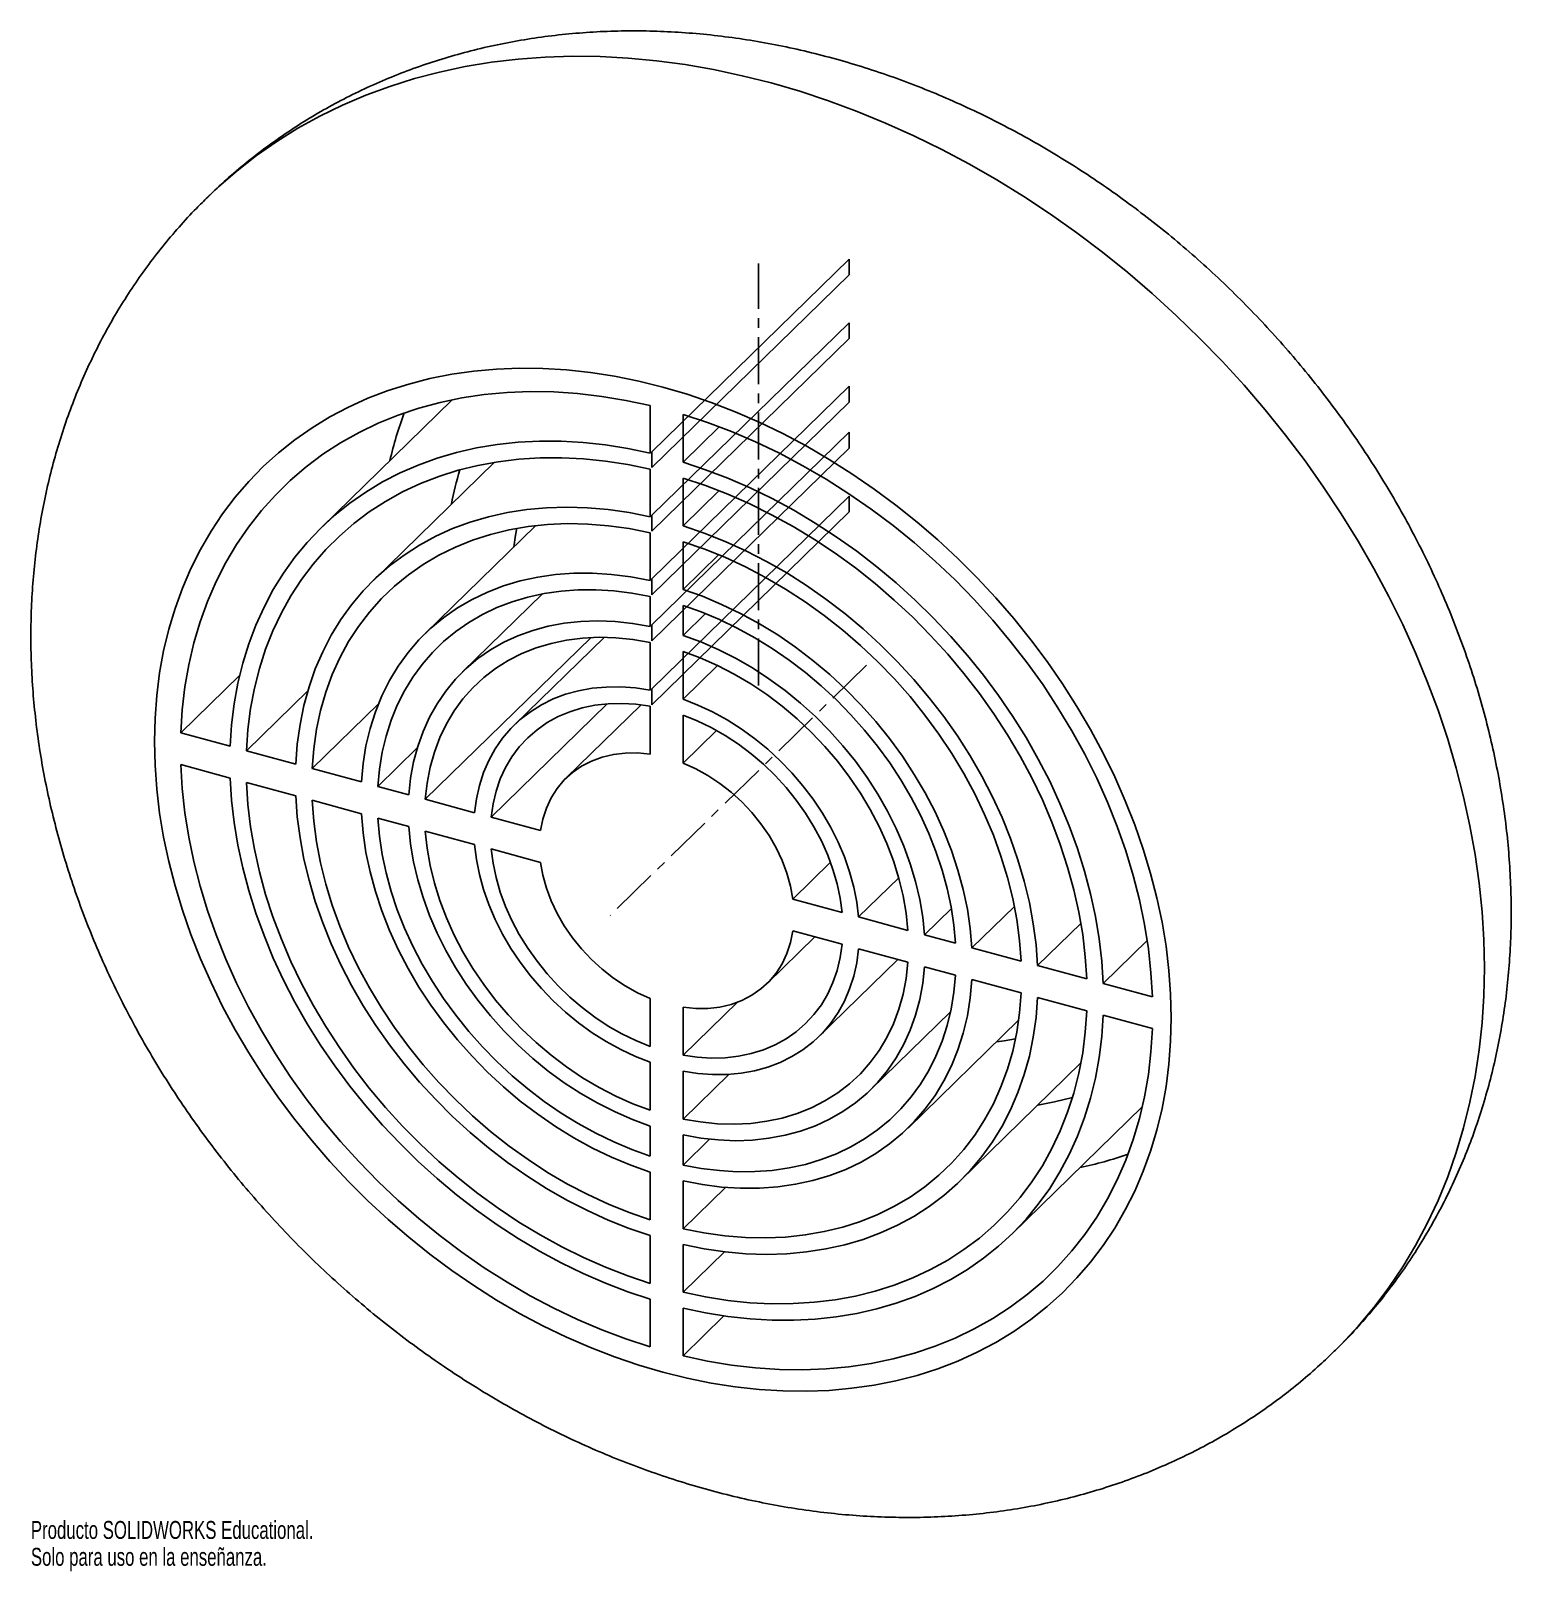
# Paper-space layout '_Trimétrica' of a CAD drawing. Header units: millimetres. Extents: x -23 to 16.9, y -24.3 to 17.2.
import ezdxf

# ---------------------------------------------------------------- set-up
doc = ezdxf.new("R2010")
doc.units = ezdxf.units.MM
doc.linetypes.add('CENTERX2', pattern=[2.032, 1.27, -0.254, 0.254, -0.254])
doc.styles.add('SLDTEXTSTYLE0', font='TXT', dxfattribs={"width": 0.7})

psp = doc.layouts.new('_Trimétrica')

# ---------------------------------------------------------------- linework, layer by layer
at = {"color": 7, "linetype": 'Continuous'}
for p, q in [((-6.233, 5.877), (-0.909, 11.074)), ((-0.909, 11.074), (-0.909, 10.645)), ((-6.233, 5.448), (-0.909, 10.645)), ((-6.233, 4.162), (-0.909, 9.358)), ((-0.909, 9.358), (-0.909, 8.929)), ((-0.909, 8.929), (-6.233, 3.733)), ((-0.909, 7.642), (-6.233, 2.445)), ((-0.909, 7.642), (-0.909, 7.213)), ((-0.909, 7.213), (-6.233, 2.016)), ((-0.909, 6.402), (-6.233, 1.205)), ((-0.909, 6.402), (-0.909, 5.972)), ((-0.909, 5.972), (-6.233, 0.775)), ((-6.233, 5.877), (-6.233, 5.448)), ((-0.909, 4.683), (-6.233, -0.514)), ((-0.909, 4.683), (-0.909, 4.252)), ((-6.233, -0.945), (-0.909, 4.252)), ((-6.233, 4.162), (-6.233, 3.733)), ((-6.233, 2.445), (-6.233, 2.016)), ((-6.233, 1.205), (-6.233, 0.775)), ((-6.233, -0.514), (-6.233, -0.945))]:
    psp.add_line(p, q, dxfattribs=at)
at = {"color": 7, "linetype": 'CENTERX2'}
for p, q in [((-3.359, -0.43), (-3.359, 10.953)), ((-0.442, 0.12), (-7.361, -6.633))]:
    psp.add_line(p, q, dxfattribs=at)
at = {"color": 7, "linetype": 'Continuous', "lineweight": 25}
for p, q in [((-11.613, 7.279), (-15.137, 3.838)), ((-6.276, 7.122), (-6.276, 5.836)), ((-5.391, 6.882), (-5.391, 5.595)), ((-4.414, 6.549), (-5.391, 5.595)), ((-10.476, 5.593), (-13.74, 2.407)), ((-6.276, 5.407), (-6.276, 4.12)), ((-5.391, 5.166), (-5.391, 3.88)), ((-4.422, 4.826), (-5.391, 3.88)), ((-9.362, 3.886), (-12.344, 0.976)), ((-6.276, 3.691), (-6.276, 2.404)), ((-5.391, 3.451), (-5.391, 2.163)), ((-4.432, 3.1), (-5.391, 2.163)), ((-9.18, 2.045), (-11.334, -0.058)), ((-6.276, 1.974), (-6.276, 1.163)), ((-5.391, 1.734), (-5.391, 0.923)), ((-4.786, 1.513), (-5.391, 0.923)), ((-7.872, 0.865), (-12.342, -3.497)), ((-7.519, 0.871), (-9.937, -1.489)), ((-6.276, 0.734), (-6.276, -0.556)), ((-5.391, 0.493), (-5.391, -0.796)), ((-4.46, 0.113), (-5.391, -0.796)), ((-17.35, -0.16), (-18.933, -1.705)), ((-15.509, -0.572), (-17.163, -2.186)), ((-13.607, -0.925), (-15.393, -2.667)), ((-7.433, -0.92), (-10.567, -3.979)), ((-6.52, -0.948), (-8.541, -2.921)), ((-6.276, -0.986), (-6.276, -2.28)), ((-5.391, -1.226), (-5.391, -2.52)), ((-4.49, -1.64), (-5.391, -2.52)), ((-18.933, -1.705), (-17.606, -2.066)), ((-17.163, -2.186), (-15.836, -2.547)), ((-12.56, -2.112), (-13.622, -3.149)), ((-17.606, -2.923), (-18.933, -2.562)), ((-15.393, -2.667), (-14.065, -3.028)), ((-15.836, -3.404), (-17.163, -3.043)), ((-13.622, -3.149), (-12.785, -3.376)), ((-14.065, -3.885), (-15.393, -3.524)), ((-12.342, -3.497), (-11.011, -3.858)), ((-12.785, -4.233), (-13.622, -4.006)), ((-10.567, -3.979), (-9.232, -4.342)), ((-11.011, -4.715), (-12.342, -4.354)), ((-9.232, -5.199), (-10.567, -4.836)), ((-1.415, -5.194), (-2.435, -6.189)), ((0.426, -5.616), (-0.656, -6.672)), ((-2.435, -6.189), (-1.1, -6.552)), ((1.844, -6.445), (1.117, -7.154)), ((3.542, -6.385), (2.397, -7.502)), ((-1.1, -7.409), (-2.435, -7.046)), ((-0.656, -6.672), (0.674, -7.034)), ((5.336, -6.843), (4.168, -7.984)), ((-3.127, -8.467), (-1.837, -7.209)), ((1.117, -7.154), (1.954, -7.382)), ((7.125, -7.307), (5.938, -8.465)), ((-1.73, -9.898), (0.402, -7.817)), ((0.674, -7.891), (-0.656, -7.53)), ((2.397, -7.502), (3.725, -7.863)), ((1.954, -8.239), (1.117, -8.012)), ((4.168, -7.984), (5.496, -8.344)), ((3.725, -8.72), (2.397, -8.359)), ((5.938, -8.465), (7.266, -8.825)), ((-6.276, -8.868), (-6.276, -10.161)), ((-3.927, -8.973), (-5.391, -10.402)), ((-5.391, -9.108), (-5.391, -10.402)), ((5.496, -9.202), (4.168, -8.841)), ((-0.333, -11.33), (1.822, -9.227)), ((0.676, -12.364), (3.658, -9.453)), ((7.266, -9.683), (5.938, -9.322)), ((-6.276, -10.592), (-6.276, -11.881)), ((2.073, -13.795), (5.338, -10.608)), ((-5.391, -10.832), (-5.391, -12.121)), ((-4.157, -10.916), (-5.391, -12.121)), ((3.47, -15.226), (6.995, -11.786)), ((-6.276, -12.311), (-6.276, -13.122)), ((-5.391, -12.551), (-5.391, -13.362)), ((-4.677, -12.665), (-5.391, -13.362)), ((-6.276, -13.551), (-6.276, -14.838)), ((-5.391, -13.791), (-5.391, -15.079)), ((-4.25, -13.964), (-5.391, -15.079)), ((-6.276, -15.267), (-6.276, -16.554)), ((-5.391, -15.508), (-5.391, -16.795)), ((-4.273, -15.703), (-5.391, -16.795)), ((-6.276, -16.983), (-6.276, -18.27)), ((-5.391, -17.223), (-5.391, -18.51)), ((-4.288, -17.433), (-5.391, -18.51))]:
    psp.add_line(p, q, dxfattribs=at)
at = {"color": 8, "linetype": 'Continuous', "lineweight": 25, "flags": 128}
for points in [[(16.217, -8.047), (16.202, -7.292), (16.155, -6.53), (16.077, -5.762), (15.968, -4.989), (15.828, -4.212), (15.658, -3.434), (15.458, -2.654), (15.227, -1.874), (14.967, -1.096), (14.678, -0.321), (14.36, 0.45), (14.014, 1.216), (13.64, 1.975), (13.239, 2.726), (12.812, 3.469), (12.359, 4.201), (11.881, 4.922), (11.38, 5.63), (10.854, 6.325), (10.306, 7.005), (9.737, 7.669), (9.147, 8.316), (8.537, 8.944), (7.908, 9.554), (7.262, 10.144), (6.599, 10.712), (5.921, 11.259), (5.227, 11.783), (4.521, 12.283), (3.802, 12.759), (3.073, 13.209), (2.333, 13.634), (1.585, 14.031), (0.829, 14.402), (0.067, 14.744), (-0.7, 15.058), (-1.471, 15.343), (-2.244, 15.599), (-3.019, 15.824), (-3.793, 16.02), (-4.567, 16.184), (-5.338, 16.318), (-6.105, 16.421), (-6.867, 16.493), (-7.622, 16.534), (-8.371, 16.543), (-9.11, 16.52), (-9.84, 16.467), (-10.559, 16.382), (-11.265, 16.265), (-11.958, 16.118), (-12.637, 15.94), (-13.3, 15.732), (-13.946, 15.494), (-14.575, 15.226), (-15.185, 14.928), (-15.775, 14.602), (-16.344, 14.248), (-16.892, 13.866), (-17.417, 13.457), (-17.919, 13.021), (-18.211, 12.745)], [(12.172, -18.385), (12.359, -18.199), (12.812, -17.712), (13.239, -17.202), (13.64, -16.668), (14.014, -16.112), (14.36, -15.535), (14.678, -14.936), (14.967, -14.318), (15.227, -13.682), (15.458, -13.028), (15.658, -12.357), (15.828, -11.671), (15.968, -10.97), (16.077, -10.256), (16.155, -9.53), (16.202, -8.794), (16.217, -8.047)]]:
    psp.add_lwpolyline(points, dxfattribs=at)
at = {"color": 7, "linetype": 'Continuous', "lineweight": 25, "flags": 128}
for points in [[(7.773, -9.392), (7.757, -8.755), (7.711, -8.112), (7.633, -7.463), (7.525, -6.81), (7.386, -6.154), (7.217, -5.498), (7.019, -4.841), (6.791, -4.187), (6.534, -3.536), (6.249, -2.89), (5.936, -2.25), (5.597, -1.617), (5.231, -0.994), (4.84, -0.382), (4.424, 0.219), (3.986, 0.806), (3.524, 1.378), (3.041, 1.935), (2.538, 2.474), (2.016, 2.995), (1.476, 3.497), (0.918, 3.977), (0.346, 4.436), (-0.241, 4.872), (-0.841, 5.284), (-1.452, 5.671), (-2.074, 6.032), (-2.704, 6.367), (-3.341, 6.675), (-3.985, 6.955), (-4.633, 7.206), (-5.283, 7.428), (-5.936, 7.62), (-6.588, 7.782), (-7.239, 7.914), (-7.887, 8.015), (-8.53, 8.085), (-9.168, 8.124), (-9.798, 8.131), (-10.419, 8.108), (-11.031, 8.053), (-11.63, 7.967), (-12.217, 7.85), (-12.79, 7.703), (-13.347, 7.525), (-13.887, 7.318), (-14.41, 7.081), (-14.913, 6.815), (-15.396, 6.52), (-15.857, 6.199), (-16.296, 5.85), (-16.711, 5.475), (-17.102, 5.075), (-17.468, 4.651), (-17.808, 4.203), (-18.12, 3.733), (-18.405, 3.242), (-18.662, 2.731), (-18.89, 2.2), (-19.089, 1.652), (-19.258, 1.087), (-19.397, 0.507), (-19.505, -0.088), (-19.582, -0.694), (-19.629, -1.312), (-19.644, -1.94), (-19.629, -2.577), (-19.582, -3.22), (-19.505, -3.869), (-19.397, -4.522), (-19.258, -5.178), (-19.089, -5.834), (-18.89, -6.491), (-18.662, -7.145), (-18.405, -7.796), (-18.12, -8.443), (-17.808, -9.083), (-17.468, -9.715), (-17.102, -10.338), (-16.711, -10.95), (-16.296, -11.551), (-15.857, -12.138), (-15.396, -12.711), (-14.913, -13.267), (-14.41, -13.807), (-13.887, -14.328), (-13.347, -14.829), (-12.79, -15.309), (-12.217, -15.768), (-11.63, -16.204), (-11.031, -16.616), (-10.419, -17.003), (-9.798, -17.364), (-9.168, -17.699), (-8.53, -18.007), (-7.887, -18.287), (-7.239, -18.538), (-6.588, -18.76), (-5.936, -18.952), (-5.283, -19.114), (-4.633, -19.246), (-3.985, -19.347), (-3.341, -19.417), (-2.704, -19.456), (-2.074, -19.464), (-1.452, -19.44), (-0.841, -19.385), (-0.241, -19.299), (0.346, -19.182), (0.918, -19.035), (1.476, -18.857), (2.016, -18.65), (2.538, -18.413), (3.041, -18.147), (3.524, -17.853), (3.986, -17.531), (4.424, -17.182), (4.84, -16.808), (5.231, -16.408), (5.597, -15.983), (5.936, -15.536), (6.249, -15.066), (6.534, -14.574), (6.791, -14.063), (7.019, -13.532), (7.217, -12.984), (7.386, -12.419), (7.525, -11.839), (7.633, -11.245), (7.711, -10.638), (7.757, -10.02), (7.773, -9.392)], [(-6.276, 7.122), (-6.931, 7.263), (-7.584, 7.371), (-8.233, 7.447), (-8.875, 7.489), (-9.51, 7.499), (-10.136, 7.475), (-10.75, 7.418), (-11.353, 7.328), (-11.941, 7.206), (-12.514, 7.051), (-13.071, 6.864), (-13.609, 6.646), (-14.128, 6.397), (-14.626, 6.117), (-15.102, 5.808), (-15.554, 5.469), (-15.983, 5.103), (-16.385, 4.71), (-16.762, 4.29), (-17.11, 3.846), (-17.431, 3.377), (-17.722, 2.886), (-17.984, 2.373), (-18.215, 1.84), (-18.415, 1.288), (-18.583, 0.719), (-18.719, 0.133), (-18.823, -0.467), (-18.895, -1.08), (-18.933, -1.705)], [(7.266, -8.825), (7.227, -8.18), (7.156, -7.527), (7.052, -6.871), (6.916, -6.211), (6.747, -5.55), (6.547, -4.889), (6.316, -4.231), (6.055, -3.576), (5.763, -2.926), (5.443, -2.284), (5.094, -1.65), (4.718, -1.026), (4.315, -0.413), (3.887, 0.186), (3.434, 0.77), (2.959, 1.338), (2.461, 1.888), (1.942, 2.419), (1.404, 2.93), (0.847, 3.42), (0.274, 3.886), (-0.315, 4.328), (-0.917, 4.746), (-1.532, 5.137), (-2.157, 5.5), (-2.792, 5.836), (-3.435, 6.143), (-4.083, 6.42), (-4.736, 6.666), (-5.391, 6.882)], [(-6.276, 5.836), (-6.882, 5.963), (-7.486, 6.06), (-8.085, 6.125), (-8.678, 6.159), (-9.264, 6.161), (-9.84, 6.132), (-10.406, 6.071), (-10.959, 5.979), (-11.499, 5.856), (-12.024, 5.703), (-12.533, 5.518), (-13.023, 5.305), (-13.495, 5.062), (-13.946, 4.79), (-14.376, 4.49), (-14.783, 4.164), (-15.166, 3.811), (-15.524, 3.432), (-15.856, 3.03), (-16.162, 2.604), (-16.441, 2.157), (-16.691, 1.688), (-16.912, 1.2), (-17.104, 0.693), (-17.266, 0.17), (-17.397, -0.369), (-17.498, -0.923), (-17.567, -1.489), (-17.606, -2.066)], [(-6.276, 5.407), (-6.879, 5.532), (-7.479, 5.626), (-8.075, 5.687), (-8.664, 5.716), (-9.245, 5.713), (-9.816, 5.677), (-10.376, 5.609), (-10.923, 5.509), (-11.456, 5.377), (-11.973, 5.213), (-12.472, 5.019), (-12.952, 4.794), (-13.412, 4.539), (-13.851, 4.255), (-14.267, 3.943), (-14.659, 3.604), (-15.026, 3.238), (-15.366, 2.847), (-15.68, 2.431), (-15.965, 1.992), (-16.222, 1.532), (-16.45, 1.051), (-16.647, 0.551), (-16.813, 0.033), (-16.948, -0.501), (-17.052, -1.05), (-17.124, -1.612), (-17.163, -2.186)], [(5.938, -8.465), (5.9, -7.867), (5.83, -7.263), (5.73, -6.655), (5.598, -6.044), (5.436, -5.433), (5.245, -4.822), (5.023, -4.213), (4.773, -3.609), (4.495, -3.01), (4.189, -2.418), (3.857, -1.835), (3.498, -1.262), (3.115, -0.701), (2.708, -0.153), (2.279, 0.38), (1.828, 0.897), (1.356, 1.397), (0.865, 1.877), (0.357, 2.338), (-0.168, 2.777), (-0.708, 3.193), (-1.262, 3.586), (-1.827, 3.954), (-2.404, 4.297), (-2.989, 4.613), (-3.583, 4.901), (-4.182, 5.162), (-4.785, 5.393), (-5.391, 5.595)], [(5.496, -8.344), (5.456, -7.749), (5.385, -7.148), (5.281, -6.543), (5.146, -5.935), (4.979, -5.327), (4.782, -4.719), (4.555, -4.115), (4.298, -3.515), (4.012, -2.921), (3.699, -2.335), (3.358, -1.758), (2.991, -1.193), (2.599, -0.641), (2.184, -0.102), (1.745, 0.42), (1.285, 0.925), (0.804, 1.411), (0.305, 1.877), (-0.211, 2.321), (-0.744, 2.742), (-1.291, 3.14), (-1.851, 3.513), (-2.423, 3.859), (-3.004, 4.178), (-3.593, 4.469), (-4.188, 4.731), (-4.788, 4.964), (-5.391, 5.166)], [(-6.276, 4.12), (-6.845, 4.235), (-7.411, 4.317), (-7.972, 4.367), (-8.526, 4.384), (-9.071, 4.368), (-9.606, 4.319), (-10.128, 4.238), (-10.636, 4.125), (-11.129, 3.98), (-11.605, 3.803), (-12.061, 3.596), (-12.498, 3.358), (-12.913, 3.091), (-13.305, 2.796), (-13.673, 2.472), (-14.015, 2.123), (-14.33, 1.748), (-14.618, 1.348), (-14.878, 0.926), (-15.108, 0.482), (-15.307, 0.018), (-15.477, -0.464), (-15.614, -0.963), (-15.72, -1.478), (-15.794, -2.007), (-15.836, -2.547)], [(-6.276, 3.691), (-6.84, 3.803), (-7.401, 3.881), (-7.956, 3.927), (-8.504, 3.938), (-9.042, 3.916), (-9.569, 3.86), (-10.083, 3.771), (-10.583, 3.649), (-11.065, 3.494), (-11.53, 3.307), (-11.974, 3.088), (-12.397, 2.839), (-12.797, 2.56), (-13.173, 2.252), (-13.523, 1.917), (-13.846, 1.554), (-14.142, 1.167), (-14.408, 0.755), (-14.644, 0.321), (-14.849, -0.134), (-15.023, -0.609), (-15.165, -1.101), (-15.274, -1.609), (-15.35, -2.132), (-15.393, -2.667)], [(-9.872, 3.812), (-9.907, 3.629), (-9.958, 3.304)], [(4.168, -7.984), (4.127, -7.421), (4.053, -6.852), (3.947, -6.28), (3.809, -5.705), (3.64, -5.131), (3.44, -4.559), (3.21, -3.99), (2.951, -3.427), (2.663, -2.871), (2.347, -2.324), (2.005, -1.788), (1.638, -1.265), (1.246, -0.757), (0.831, -0.264), (0.394, 0.211), (-0.063, 0.667), (-0.538, 1.102), (-1.031, 1.515), (-1.539, 1.904), (-2.062, 2.269), (-2.596, 2.608), (-3.142, 2.92), (-3.695, 3.204), (-4.256, 3.459), (-4.822, 3.685), (-5.391, 3.88)], [(3.725, -7.863), (3.683, -7.305), (3.607, -6.741), (3.497, -6.173), (3.356, -5.604), (3.182, -5.035), (2.976, -4.468), (2.74, -3.905), (2.474, -3.349), (2.179, -2.801), (1.856, -2.263), (1.506, -1.737), (1.13, -1.225), (0.73, -0.729), (0.307, -0.249), (-0.138, 0.211), (-0.602, 0.65), (-1.085, 1.067), (-1.584, 1.461), (-2.098, 1.83), (-2.625, 2.172), (-3.164, 2.487), (-3.711, 2.773), (-4.267, 3.03), (-4.827, 3.256), (-5.391, 3.451)], [(-6.276, 2.404), (-6.798, 2.502), (-7.317, 2.568), (-7.83, 2.6), (-8.334, 2.598), (-8.828, 2.563), (-9.311, 2.494), (-9.779, 2.393), (-10.231, 2.258), (-10.665, 2.092), (-11.08, 1.894), (-11.474, 1.665), (-11.845, 1.406), (-12.191, 1.119), (-12.512, 0.804), (-12.806, 0.463), (-13.071, 0.097), (-13.307, -0.293), (-13.513, -0.704), (-13.688, -1.136), (-13.831, -1.586), (-13.942, -2.053), (-14.02, -2.534), (-14.065, -3.028)], [(-6.276, 1.974), (-6.768, 2.066), (-7.257, 2.126), (-7.739, 2.155), (-8.215, 2.153), (-8.68, 2.119), (-9.134, 2.053), (-9.575, 1.957), (-10.001, 1.83), (-10.41, 1.672), (-10.801, 1.485), (-11.172, 1.27), (-11.521, 1.026), (-11.848, 0.755), (-12.151, 0.459), (-12.428, 0.137), (-12.678, -0.207), (-12.902, -0.574), (-13.096, -0.961), (-13.262, -1.367), (-13.398, -1.791), (-13.503, -2.23), (-13.578, -2.683), (-13.622, -3.149)], [(2.397, -7.502), (2.352, -6.984), (2.275, -6.46), (2.164, -5.933), (2.021, -5.405), (1.846, -4.879), (1.64, -4.355), (1.404, -3.837), (1.138, -3.327), (0.844, -2.826), (0.524, -2.337), (0.177, -1.861), (-0.194, -1.401), (-0.587, -0.958), (-1.002, -0.535), (-1.436, -0.132), (-1.889, 0.248), (-2.357, 0.605), (-2.839, 0.935), (-3.333, 1.239), (-3.838, 1.515), (-4.35, 1.761), (-4.869, 1.978), (-5.391, 2.163)], [(1.954, -7.382), (1.911, -6.893), (1.836, -6.399), (1.731, -5.903), (1.595, -5.405), (1.429, -4.909), (1.234, -4.416), (1.011, -3.928), (0.76, -3.447), (0.483, -2.975), (0.181, -2.514), (-0.146, -2.066), (-0.495, -1.632), (-0.866, -1.215), (-1.257, -0.815), (-1.666, -0.436), (-2.092, -0.077), (-2.533, 0.259), (-2.987, 0.571), (-3.453, 0.859), (-3.928, 1.119), (-4.411, 1.353), (-4.899, 1.558), (-5.391, 1.734)], [(-6.276, 1.163), (-6.752, 1.247), (-7.224, 1.299), (-7.69, 1.317), (-8.147, 1.302), (-8.593, 1.254), (-9.025, 1.174), (-9.443, 1.06), (-9.844, 0.915), (-10.226, 0.739), (-10.587, 0.532), (-10.925, 0.296), (-11.24, 0.032), (-11.529, -0.26), (-11.791, -0.577), (-12.024, -0.918), (-12.229, -1.282), (-12.403, -1.667), (-12.547, -2.07), (-12.659, -2.491), (-12.738, -2.927), (-12.785, -3.376)], [(-6.276, 0.734), (-6.741, 0.813), (-7.202, 0.859), (-7.656, 0.872), (-8.1, 0.85), (-8.533, 0.795), (-8.952, 0.706), (-9.354, 0.585), (-9.739, 0.431), (-10.104, 0.246), (-10.446, 0.03), (-10.765, -0.215), (-11.058, -0.489), (-11.325, -0.789), (-11.563, -1.115), (-11.772, -1.464), (-11.95, -1.835), (-12.097, -2.226), (-12.211, -2.634), (-12.293, -3.059), (-12.342, -3.497)], [(1.117, -7.154), (1.071, -6.68), (0.991, -6.201), (0.879, -5.719), (0.736, -5.238), (0.562, -4.758), (0.357, -4.283), (0.123, -3.815), (-0.139, -3.355), (-0.428, -2.906), (-0.742, -2.471), (-1.081, -2.051), (-1.442, -1.648), (-1.824, -1.264), (-2.224, -0.902), (-2.642, -0.561), (-3.075, -0.245), (-3.521, 0.045), (-3.977, 0.308), (-4.443, 0.543), (-4.915, 0.748), (-5.391, 0.923)], [(0.674, -7.034), (0.626, -6.57), (0.544, -6.101), (0.43, -5.63), (0.283, -5.16), (0.105, -4.692), (-0.104, -4.229), (-0.343, -3.774), (-0.609, -3.329), (-0.903, -2.896), (-1.221, -2.477), (-1.564, -2.075), (-1.928, -1.692), (-2.313, -1.329), (-2.716, -0.988), (-3.135, -0.672), (-3.567, -0.382), (-4.012, -0.119), (-4.465, 0.115), (-4.926, 0.32), (-5.391, 0.493)], [(-6.276, -0.556), (-6.677, -0.495), (-7.073, -0.466), (-7.461, -0.469), (-7.84, -0.503), (-8.206, -0.569), (-8.559, -0.665), (-8.894, -0.792), (-9.211, -0.949), (-9.508, -1.134), (-9.782, -1.347), (-10.033, -1.586), (-10.258, -1.85), (-10.457, -2.138), (-10.627, -2.447), (-10.768, -2.775), (-10.88, -3.121), (-10.961, -3.483), (-11.011, -3.858)], [(-0.656, -6.672), (-0.706, -6.27), (-0.787, -5.864), (-0.899, -5.458), (-1.04, -5.052), (-1.211, -4.651), (-1.409, -4.255), (-1.634, -3.869), (-1.885, -3.493), (-2.159, -3.131), (-2.456, -2.785), (-2.773, -2.456), (-3.109, -2.146), (-3.461, -1.858), (-3.827, -1.593), (-4.206, -1.354), (-4.594, -1.14), (-4.99, -0.954), (-5.391, -0.796)], [(-6.276, -0.986), (-6.66, -0.932), (-7.038, -0.909), (-7.408, -0.918), (-7.767, -0.959), (-8.114, -1.031), (-8.446, -1.134), (-8.761, -1.268), (-9.056, -1.43), (-9.329, -1.621), (-9.58, -1.839), (-9.806, -2.082), (-10.005, -2.35), (-10.177, -2.639), (-10.32, -2.949), (-10.433, -3.277), (-10.515, -3.621), (-10.567, -3.979)], [(-1.1, -6.552), (-1.152, -6.166), (-1.235, -5.777), (-1.348, -5.387), (-1.491, -5), (-1.662, -4.617), (-1.862, -4.241), (-2.087, -3.875), (-2.338, -3.521), (-2.612, -3.182), (-2.907, -2.859), (-3.221, -2.554), (-3.553, -2.271), (-3.9, -2.01), (-4.26, -1.774), (-4.63, -1.564), (-5.008, -1.381), (-5.391, -1.226)], [(-6.276, -2.28), (-6.616, -2.247), (-6.948, -2.25), (-7.269, -2.287), (-7.575, -2.36), (-7.864, -2.466), (-8.132, -2.605), (-8.376, -2.775), (-8.595, -2.976), (-8.786, -3.203), (-8.946, -3.457), (-9.075, -3.733), (-9.171, -4.029), (-9.232, -4.342)], [(-18.933, -2.562), (-18.895, -3.208), (-18.823, -3.86), (-18.719, -4.517), (-18.583, -5.177), (-18.415, -5.838), (-18.215, -6.498), (-17.984, -7.157), (-17.722, -7.812), (-17.431, -8.461), (-17.11, -9.104), (-16.762, -9.738), (-16.385, -10.362), (-15.983, -10.974), (-15.554, -11.573), (-15.102, -12.158), (-14.626, -12.726), (-14.128, -13.276), (-13.609, -13.807), (-13.071, -14.318), (-12.514, -14.807), (-11.941, -15.274), (-11.353, -15.716), (-10.75, -16.133), (-10.136, -16.524), (-9.51, -16.888), (-8.875, -17.224), (-8.233, -17.53), (-7.584, -17.807), (-6.931, -18.054), (-6.276, -18.27)], [(-2.435, -6.189), (-2.497, -5.842), (-2.593, -5.494), (-2.721, -5.148), (-2.882, -4.808), (-3.072, -4.477), (-3.291, -4.158), (-3.535, -3.854), (-3.803, -3.569), (-4.092, -3.306), (-4.398, -3.068), (-4.719, -2.856), (-5.051, -2.672), (-5.391, -2.52)], [(-17.606, -2.923), (-17.567, -3.521), (-17.498, -4.125), (-17.397, -4.733), (-17.266, -5.344), (-17.104, -5.955), (-16.912, -6.566), (-16.691, -7.174), (-16.441, -7.779), (-16.162, -8.378), (-15.856, -8.97), (-15.524, -9.553), (-15.166, -10.126), (-14.783, -10.687), (-14.376, -11.235), (-13.946, -11.768), (-13.495, -12.285), (-13.023, -12.784), (-12.533, -13.265), (-12.024, -13.725), (-11.499, -14.164), (-10.959, -14.581), (-10.406, -14.974), (-9.84, -15.342), (-9.264, -15.685), (-8.678, -16.001), (-8.085, -16.289), (-7.486, -16.55), (-6.882, -16.781), (-6.276, -16.983)], [(-17.163, -3.043), (-17.124, -3.639), (-17.052, -4.24), (-16.948, -4.845), (-16.813, -5.453), (-16.647, -6.061), (-16.45, -6.668), (-16.222, -7.273), (-15.965, -7.873), (-15.68, -8.467), (-15.366, -9.053), (-15.026, -9.629), (-14.659, -10.195), (-14.267, -10.747), (-13.851, -11.285), (-13.412, -11.807), (-12.952, -12.312), (-12.472, -12.798), (-11.973, -13.264), (-11.456, -13.709), (-10.923, -14.13), (-10.376, -14.528), (-9.816, -14.9), (-9.245, -15.247), (-8.664, -15.566), (-8.075, -15.857), (-7.479, -16.119), (-6.879, -16.352), (-6.276, -16.554)], [(-15.836, -3.404), (-15.794, -3.967), (-15.72, -4.536), (-15.614, -5.108), (-15.477, -5.682), (-15.307, -6.257), (-15.108, -6.829), (-14.878, -7.398), (-14.618, -7.961), (-14.33, -8.517), (-14.015, -9.064), (-13.673, -9.599), (-13.305, -10.122), (-12.913, -10.631), (-12.498, -11.124), (-12.061, -11.599), (-11.605, -12.054), (-11.129, -12.489), (-10.636, -12.902), (-10.128, -13.292), (-9.606, -13.657), (-9.071, -13.996), (-8.526, -14.308), (-7.972, -14.592), (-7.411, -14.847), (-6.845, -15.072), (-6.276, -15.267)], [(-15.393, -3.524), (-15.35, -4.083), (-15.274, -4.647), (-15.165, -5.215), (-15.023, -5.784), (-14.849, -6.353), (-14.644, -6.92), (-14.408, -7.482), (-14.142, -8.039), (-13.846, -8.587), (-13.523, -9.125), (-13.173, -9.651), (-12.797, -10.163), (-12.397, -10.659), (-11.974, -11.138), (-11.53, -11.598), (-11.065, -12.038), (-10.583, -12.455), (-10.083, -12.849), (-9.569, -13.217), (-9.042, -13.56), (-8.504, -13.874), (-7.956, -14.161), (-7.401, -14.417), (-6.84, -14.643), (-6.276, -14.838)], [(-14.065, -3.885), (-14.02, -4.404), (-13.942, -4.928), (-13.831, -5.455), (-13.688, -5.982), (-13.513, -6.509), (-13.307, -7.032), (-13.071, -7.55), (-12.806, -8.061), (-12.512, -8.562), (-12.191, -9.051), (-11.845, -9.527), (-11.474, -9.987), (-11.08, -10.43), (-10.665, -10.853), (-10.231, -11.256), (-9.779, -11.636), (-9.311, -11.992), (-8.828, -12.323), (-8.334, -12.627), (-7.83, -12.903), (-7.317, -13.149), (-6.798, -13.366), (-6.276, -13.551)], [(-13.622, -4.006), (-13.578, -4.495), (-13.503, -4.989), (-13.398, -5.485), (-13.262, -5.983), (-13.096, -6.479), (-12.902, -6.972), (-12.678, -7.46), (-12.428, -7.941), (-12.151, -8.413), (-11.848, -8.874), (-11.521, -9.322), (-11.172, -9.756), (-10.801, -10.173), (-10.41, -10.572), (-10.001, -10.952), (-9.575, -11.311), (-9.134, -11.647), (-8.68, -11.959), (-8.215, -12.246), (-7.739, -12.507), (-7.257, -12.74), (-6.768, -12.946), (-6.276, -13.122)], [(-12.785, -4.233), (-12.738, -4.708), (-12.659, -5.187), (-12.547, -5.669), (-12.403, -6.15), (-12.229, -6.63), (-12.024, -7.105), (-11.791, -7.573), (-11.529, -8.033), (-11.24, -8.481), (-10.925, -8.917), (-10.587, -9.337), (-10.226, -9.74), (-9.844, -10.123), (-9.443, -10.486), (-9.025, -10.826), (-8.593, -11.142), (-8.147, -11.433), (-7.69, -11.696), (-7.224, -11.93), (-6.752, -12.136), (-6.276, -12.311)], [(-12.342, -4.354), (-12.293, -4.818), (-12.211, -5.287), (-12.097, -5.758), (-11.95, -6.228), (-11.772, -6.696), (-11.563, -7.159), (-11.325, -7.614), (-11.058, -8.059), (-10.765, -8.492), (-10.446, -8.911), (-10.104, -9.313), (-9.739, -9.696), (-9.354, -10.059), (-8.952, -10.399), (-8.533, -10.716), (-8.1, -11.006), (-7.656, -11.269), (-7.202, -11.503), (-6.741, -11.708), (-6.276, -11.881)], [(-11.011, -4.715), (-10.961, -5.118), (-10.88, -5.523), (-10.768, -5.93), (-10.627, -6.336), (-10.457, -6.737), (-10.258, -7.132), (-10.033, -7.519), (-9.782, -7.894), (-9.508, -8.256), (-9.211, -8.603), (-8.894, -8.932), (-8.559, -9.241), (-8.206, -9.529), (-7.84, -9.794), (-7.461, -10.034), (-7.073, -10.248), (-6.677, -10.434), (-6.276, -10.592)], [(-10.567, -4.836), (-10.515, -5.222), (-10.433, -5.611), (-10.32, -6), (-10.177, -6.388), (-10.005, -6.771), (-9.806, -7.146), (-9.58, -7.512), (-9.329, -7.867), (-9.056, -8.206), (-8.761, -8.529), (-8.446, -8.833), (-8.114, -9.117), (-7.767, -9.377), (-7.408, -9.614), (-7.038, -9.824), (-6.66, -10.007), (-6.276, -10.161)], [(-9.232, -5.199), (-9.171, -5.545), (-9.075, -5.893), (-8.946, -6.239), (-8.786, -6.58), (-8.595, -6.911), (-8.376, -7.23), (-8.132, -7.534), (-7.864, -7.818), (-7.575, -8.081), (-7.269, -8.32), (-6.948, -8.532), (-6.616, -8.715), (-6.276, -8.868)], [(-5.391, -9.108), (-5.051, -9.141), (-4.719, -9.138), (-4.398, -9.1), (-4.092, -9.028), (-3.803, -8.922), (-3.535, -8.783), (-3.291, -8.612), (-3.072, -8.412), (-2.882, -8.184), (-2.721, -7.931), (-2.593, -7.655), (-2.497, -7.359), (-2.435, -7.046)], [(-5.391, -10.402), (-5.008, -10.456), (-4.63, -10.478), (-4.26, -10.469), (-3.9, -10.429), (-3.553, -10.356), (-3.221, -10.253), (-2.907, -10.12), (-2.612, -9.958), (-2.338, -9.767), (-2.087, -9.549), (-1.862, -9.305), (-1.662, -9.038), (-1.491, -8.748), (-1.348, -8.439), (-1.235, -8.111), (-1.152, -7.767), (-1.1, -7.409)], [(-5.391, -10.832), (-4.99, -10.892), (-4.594, -10.921), (-4.206, -10.919), (-3.827, -10.885), (-3.461, -10.819), (-3.109, -10.723), (-2.773, -10.596), (-2.456, -10.439), (-2.159, -10.254), (-1.885, -10.041), (-1.634, -9.801), (-1.409, -9.537), (-1.211, -9.25), (-1.04, -8.941), (-0.899, -8.613), (-0.787, -8.266), (-0.706, -7.905), (-0.656, -7.53)], [(-5.391, -12.121), (-4.926, -12.201), (-4.465, -12.247), (-4.012, -12.259), (-3.567, -12.238), (-3.135, -12.183), (-2.716, -12.094), (-2.313, -11.973), (-1.928, -11.819), (-1.564, -11.634), (-1.221, -11.418), (-0.903, -11.172), (-0.609, -10.899), (-0.343, -10.598), (-0.104, -10.273), (0.105, -9.924), (0.283, -9.553), (0.43, -9.162), (0.544, -8.753), (0.626, -8.329), (0.674, -7.891)], [(-5.391, -12.551), (-4.915, -12.635), (-4.443, -12.686), (-3.977, -12.705), (-3.521, -12.69), (-3.075, -12.642), (-2.642, -12.561), (-2.224, -12.448), (-1.824, -12.303), (-1.442, -12.127), (-1.081, -11.92), (-0.742, -11.684), (-0.428, -11.42), (-0.139, -11.128), (0.123, -10.811), (0.357, -10.47), (0.562, -10.106), (0.736, -9.721), (0.879, -9.317), (0.991, -8.897), (1.071, -8.461), (1.117, -8.012)], [(-5.391, -13.362), (-4.899, -13.454), (-4.411, -13.514), (-3.928, -13.543), (-3.453, -13.54), (-2.987, -13.506), (-2.533, -13.441), (-2.092, -13.345), (-1.666, -13.217), (-1.257, -13.06), (-0.866, -12.873), (-0.495, -12.657), (-0.146, -12.414), (0.181, -12.143), (0.483, -11.846), (0.76, -11.525), (1.011, -11.18), (1.234, -10.814), (1.429, -10.427), (1.595, -10.02), (1.731, -9.597), (1.836, -9.157), (1.911, -8.704), (1.954, -8.239)], [(-5.391, -13.791), (-4.869, -13.89), (-4.35, -13.955), (-3.838, -13.987), (-3.333, -13.986), (-2.839, -13.951), (-2.357, -13.882), (-1.889, -13.78), (-1.436, -13.646), (-1.002, -13.479), (-0.587, -13.281), (-0.194, -13.053), (0.177, -12.794), (0.524, -12.507), (0.844, -12.192), (1.138, -11.85), (1.404, -11.484), (1.64, -11.095), (1.846, -10.683), (2.021, -10.252), (2.164, -9.802), (2.275, -9.335), (2.352, -8.854), (2.397, -8.359)], [(-5.391, -15.079), (-4.827, -15.191), (-4.267, -15.269), (-3.711, -15.314), (-3.164, -15.326), (-2.625, -15.304), (-2.098, -15.248), (-1.584, -15.159), (-1.085, -15.036), (-0.602, -14.882), (-0.138, -14.694), (0.307, -14.476), (0.73, -14.227), (1.13, -13.948), (1.506, -13.64), (1.856, -13.304), (2.179, -12.942), (2.474, -12.554), (2.74, -12.143), (2.976, -11.709), (3.182, -11.254), (3.356, -10.779), (3.497, -10.287), (3.607, -9.778), (3.683, -9.256), (3.725, -8.72)], [(-5.391, -15.508), (-4.822, -15.622), (-4.256, -15.705), (-3.695, -15.754), (-3.142, -15.771), (-2.596, -15.756), (-2.062, -15.707), (-1.539, -15.626), (-1.031, -15.513), (-0.538, -15.368), (-0.063, -15.191), (0.394, -14.984), (0.831, -14.746), (1.246, -14.479), (1.638, -14.183), (2.005, -13.86), (2.347, -13.51), (2.663, -13.135), (2.951, -12.736), (3.21, -12.314), (3.44, -11.87), (3.64, -11.406), (3.809, -10.924), (3.947, -10.424), (4.053, -9.91), (4.127, -9.381), (4.168, -8.841)], [(-5.391, -16.795), (-4.788, -16.92), (-4.188, -17.014), (-3.593, -17.075), (-3.004, -17.104), (-2.423, -17.101), (-1.851, -17.065), (-1.291, -16.997), (-0.744, -16.897), (-0.211, -16.765), (0.305, -16.601), (0.804, -16.407), (1.285, -16.182), (1.745, -15.927), (2.184, -15.643), (2.599, -15.331), (2.991, -14.992), (3.358, -14.626), (3.699, -14.234), (4.012, -13.819), (4.298, -13.38), (4.555, -12.92), (4.782, -12.439), (4.979, -11.939), (5.146, -11.421), (5.281, -10.886), (5.385, -10.337), (5.456, -9.775), (5.496, -9.202)], [(-5.391, -17.223), (-4.785, -17.351), (-4.182, -17.448), (-3.583, -17.513), (-2.989, -17.547), (-2.404, -17.549), (-1.827, -17.52), (-1.262, -17.459), (-0.708, -17.367), (-0.168, -17.244), (0.357, -17.09), (0.865, -16.906), (1.356, -16.692), (1.828, -16.449), (2.279, -16.178), (2.708, -15.878), (3.115, -15.551), (3.498, -15.198), (3.857, -14.82), (4.189, -14.418), (4.495, -13.992), (4.773, -13.544), (5.023, -13.076), (5.245, -12.588), (5.436, -12.081), (5.598, -11.557), (5.73, -11.018), (5.83, -10.465), (5.9, -9.899), (5.938, -9.322)], [(-5.391, -18.51), (-4.736, -18.651), (-4.083, -18.759), (-3.435, -18.835), (-2.792, -18.877), (-2.157, -18.886), (-1.532, -18.863), (-0.917, -18.806), (-0.315, -18.716), (0.274, -18.594), (0.847, -18.439), (1.404, -18.252), (1.942, -18.034), (2.461, -17.784), (2.959, -17.505), (3.434, -17.195), (3.887, -16.857), (4.315, -16.491), (4.718, -16.098), (5.094, -15.678), (5.443, -15.234), (5.763, -14.765), (6.055, -14.274), (6.316, -13.761), (6.547, -13.228), (6.747, -12.676), (6.916, -12.107), (7.052, -11.521), (7.156, -10.921), (7.227, -10.308), (7.266, -9.683)], [(3.061, -10.036), (3.269, -10.009), (3.571, -9.961)], [(4.176, -11.743), (4.623, -11.658), (5.111, -11.539)]]:
    psp.add_lwpolyline(points, dxfattribs=at)
at = {"color": 7, "linetype": 'Continuous', "lineweight": 25}
for centre, radius, start, end in [((-3.564, 3.41), 9.983, 159.3952, 167.1109), ((-2.889, 2.819), 8.901, 163.2191, 169.3851), ((3.323, -3.647), 9.981, 281.4987, 289.2153)]:
    psp.add_arc(centre, radius, start, end, dxfattribs=at)
for points, knots in [([(16.94, -6.545), (16.938, -6.389), (16.935, -5.979), (16.905, -5.313), (16.842, -4.546), (16.748, -3.776), (16.625, -3.005), (16.473, -2.233), (16.291, -1.462), (16.08, -0.693), (15.84, 0.073), (15.572, 0.834), (15.277, 1.59), (14.954, 2.34), (14.604, 3.081), (14.229, 3.814), (13.828, 4.536), (13.402, 5.248), (12.952, 5.947), (12.479, 6.633), (11.983, 7.306), (11.465, 7.963), (10.926, 8.605), (10.367, 9.229), (9.788, 9.837), (9.19, 10.426), (8.573, 10.995), (7.94, 11.545), (7.29, 12.073), (6.625, 12.58), (5.945, 13.065), (5.251, 13.526), (4.545, 13.964), (3.827, 14.377), (3.097, 14.764), (2.358, 15.126), (1.61, 15.461), (0.855, 15.768), (0.093, 16.048), (-0.675, 16.299), (-1.447, 16.521), (-2.222, 16.714), (-2.998, 16.877), (-3.776, 17.01), (-4.552, 17.112), (-5.326, 17.184), (-6.097, 17.224), (-6.863, 17.234), (-7.623, 17.213), (-8.375, 17.161), (-9.119, 17.078), (-9.853, 16.965), (-10.576, 16.822), (-11.287, 16.649), (-11.984, 16.446), (-12.667, 16.215), (-13.335, 15.956), (-13.987, 15.668), (-14.621, 15.354), (-15.238, 15.013), (-15.835, 14.646), (-16.414, 14.254), (-16.972, 13.837), (-17.507, 13.396), (-17.92, 13.031), (-18.146, 12.805), (-18.209, 12.743)], [0, 0, 0, 0, 0.009713, 0.025489, 0.041295, 0.057152, 0.073055, 0.089, 0.104981, 0.120993, 0.137031, 0.153091, 0.16917, 0.185262, 0.201365, 0.217477, 0.233595, 0.249718, 0.265843, 0.28197, 0.298099, 0.31423, 0.330362, 0.346496, 0.362633, 0.378772, 0.394916, 0.411063, 0.427214, 0.443371, 0.459533, 0.4757, 0.491872, 0.508048, 0.524229, 0.540411, 0.556593, 0.572772, 0.588946, 0.60511, 0.621261, 0.637395, 0.653505, 0.669587, 0.685635, 0.701643, 0.717605, 0.733515, 0.749369, 0.765162, 0.780889, 0.796548, 0.812136, 0.827653, 0.843098, 0.858473, 0.873778, 0.889018, 0.904197, 0.919319, 0.934389, 0.949415, 0.964402, 0.979358, 0.994291, 1, 1, 1, 1]), ([(-18.209, 12.743), (-18.311, 12.643), (-18.578, 12.383), (-18.986, 11.938), (-19.433, 11.409), (-19.855, 10.86), (-20.253, 10.291), (-20.626, 9.703), (-20.973, 9.098), (-21.293, 8.475), (-21.588, 7.836), (-21.855, 7.181), (-22.095, 6.512), (-22.306, 5.829), (-22.49, 5.132), (-22.645, 4.423), (-22.771, 3.704), (-22.868, 2.973), (-22.936, 2.234), (-22.974, 1.487), (-22.982, 0.732), (-22.96, -0.028), (-22.908, -0.793), (-22.826, -1.561), (-22.715, -2.332), (-22.574, -3.104), (-22.403, -3.875), (-22.203, -4.645), (-21.975, -5.412), (-21.718, -6.176), (-21.433, -6.934), (-21.121, -7.686), (-20.782, -8.431), (-20.416, -9.167), (-20.025, -9.893), (-19.609, -10.609), (-19.169, -11.314), (-18.705, -12.005), (-18.218, -12.683), (-17.708, -13.346), (-17.177, -13.994), (-16.626, -14.626), (-16.054, -15.24), (-15.463, -15.836), (-14.854, -16.413), (-14.227, -16.971), (-13.584, -17.508), (-12.925, -18.023), (-12.25, -18.517), (-11.562, -18.987), (-10.86, -19.434), (-10.146, -19.857), (-9.421, -20.254), (-8.686, -20.626), (-7.942, -20.971), (-7.189, -21.29), (-6.429, -21.58), (-5.663, -21.843), (-4.893, -22.076), (-4.119, -22.281), (-3.343, -22.455), (-2.566, -22.6), (-1.789, -22.714), (-1.014, -22.798), (-0.242, -22.85), (0.526, -22.872), (1.289, -22.863), (2.044, -22.823), (2.792, -22.752), (3.53, -22.651), (4.257, -22.52), (4.973, -22.358), (5.676, -22.167), (6.364, -21.947), (7.038, -21.699), (7.696, -21.422), (8.338, -21.119), (8.961, -20.788), (9.566, -20.431), (10.152, -20.049), (10.718, -19.642), (11.263, -19.21), (11.748, -18.791), (12.042, -18.507), (12.17, -18.383)], [0, 0, 0, 0, 0.007199, 0.018856, 0.030511, 0.042171, 0.05384, 0.065527, 0.077235, 0.088972, 0.100741, 0.112548, 0.124396, 0.13629, 0.148232, 0.160225, 0.172269, 0.184366, 0.196514, 0.208715, 0.220964, 0.233262, 0.245604, 0.257987, 0.270408, 0.282863, 0.295347, 0.307858, 0.32039, 0.332941, 0.345508, 0.358086, 0.370674, 0.383269, 0.39587, 0.408475, 0.421082, 0.433691, 0.446302, 0.458914, 0.471527, 0.484141, 0.496757, 0.509376, 0.521997, 0.534621, 0.547248, 0.559879, 0.572514, 0.585154, 0.597797, 0.610444, 0.623094, 0.635746, 0.648399, 0.66105, 0.673698, 0.68634, 0.698973, 0.711594, 0.724198, 0.736781, 0.74934, 0.761869, 0.774364, 0.78682, 0.799234, 0.811601, 0.823919, 0.836183, 0.848393, 0.860548, 0.872646, 0.884688, 0.896676, 0.908612, 0.920498, 0.932339, 0.944137, 0.955899, 0.967628, 0.979331, 0.991013, 1, 1, 1, 1]), ([(12.17, -18.383), (12.208, -18.347), (12.415, -18.152), (12.767, -17.777), (13.224, -17.257), (13.655, -16.715), (14.063, -16.154), (14.445, -15.574), (14.802, -14.975), (15.133, -14.359), (15.438, -13.726), (15.716, -13.077), (15.966, -12.414), (16.189, -11.736), (16.384, -11.044), (16.55, -10.34), (16.688, -9.624), (16.796, -8.898), (16.875, -8.163), (16.924, -7.429), (16.939, -6.889), (16.939, -6.597), (16.94, -6.545)], [0, 0, 0, 0, 0.012285, 0.065719, 0.119137, 0.172562, 0.226025, 0.279553, 0.333172, 0.38691, 0.440789, 0.494833, 0.54906, 0.603489, 0.658134, 0.713007, 0.768114, 0.823461, 0.879048, 0.934872, 0.988436, 1, 1, 1, 1])]:
    psp.add_open_spline(points, degree=3, knots=knots, dxfattribs=at)

# ---------------------------------------------------------------- texts
at = {"color": 7, "linetype": 'Continuous', "char_height": 0.48336, "attachment_point": 1, "style": 'SLDTEXTSTYLE0'}
for s, insert in [('Producto SOLIDWORKS Educational.', (-22.977, -22.963)), ('Solo para uso en la enseñanza.', (-22.977, -23.688))]:
    psp.add_mtext(s, dxfattribs=dict(at, insert=insert))

doc.saveas('drawing.dxf')
